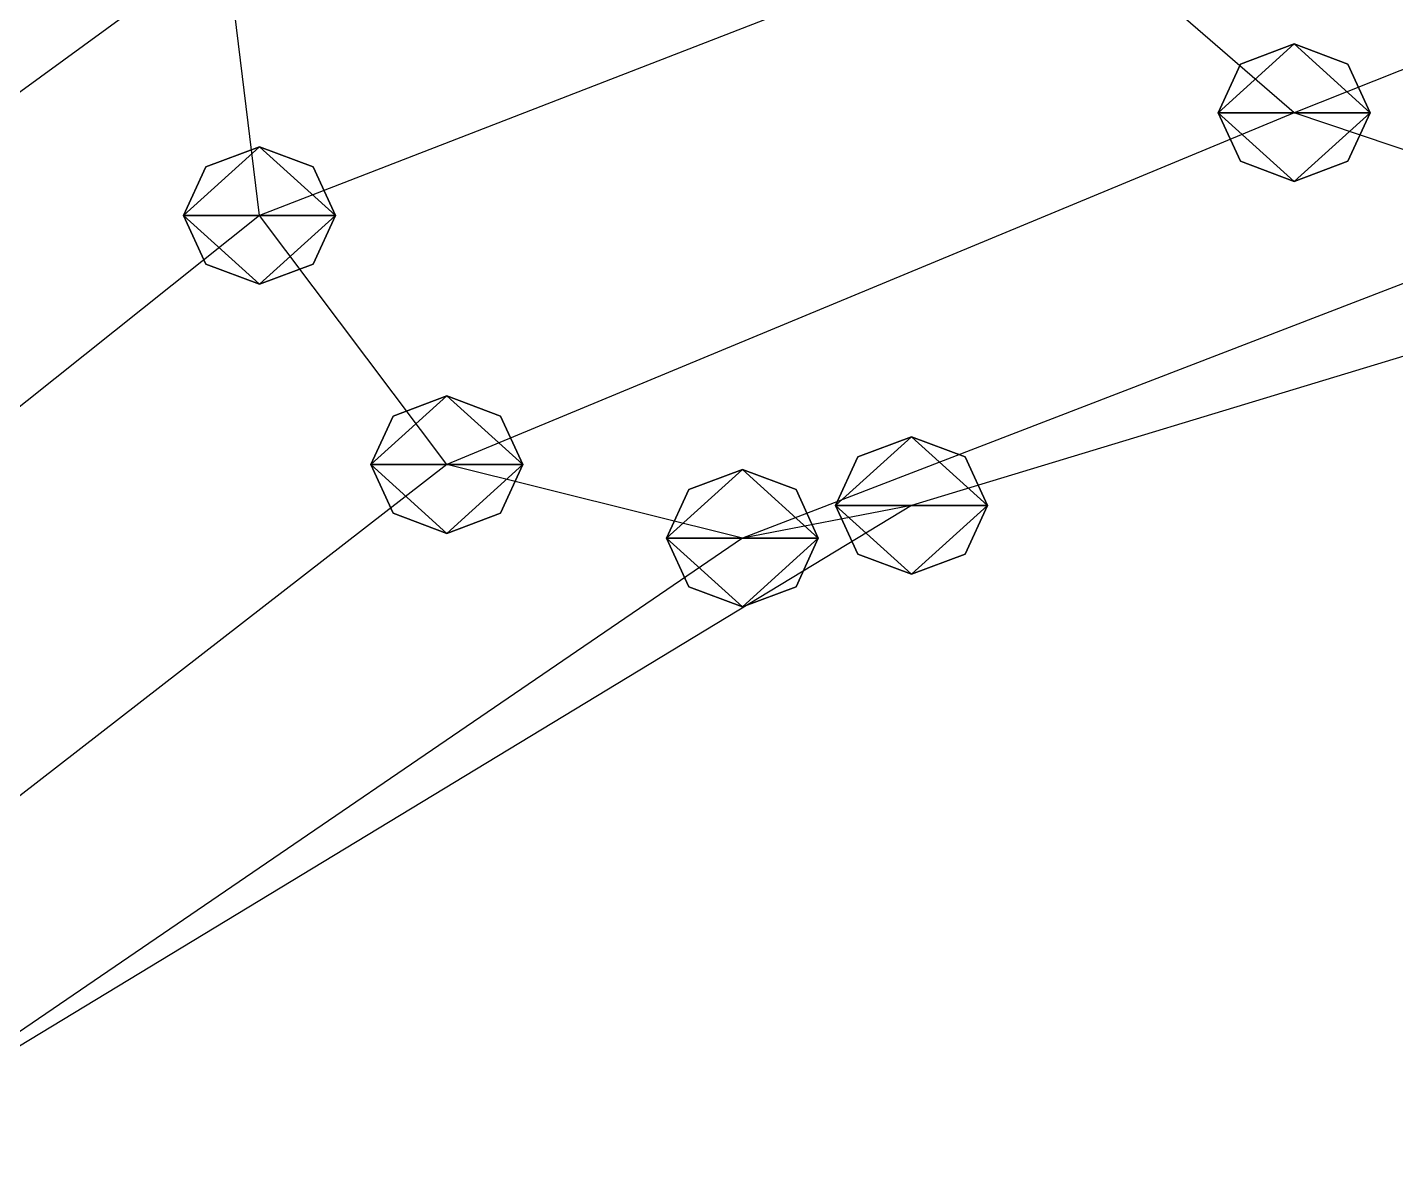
# Model space of a CAD drawing. Header units: metres. Extents: x -74 to 76, y -49 to 49.
# Drawn here: x -18.86 to -0.83, y -19.66 to -4.54 of the extents above; entities that cross this region are included whole.
import ezdxf

# ---------------------------------------------------------------- set-up
doc = ezdxf.new("R2010")
doc.units = ezdxf.units.M

msp = doc.modelspace()

# ---------------------------------------------------------------- linework, layer by layer
for p, q in [((8.947742, -1.2382927, -196.22572), (-2.1683998, -5.662258, -200.11736)), ((-5.3070526, -2.9477348, -197.80241), (-15.803612, -7.0167923, -204.0559)), ((-2.1683998, -5.662258, -200.11736), (-5.3070526, -2.9477348, -197.80241)), ((-16.246338, -3.4130707, -203.4925), (-26.844032, -11.130295, -209.82329)), ((-15.803612, -7.0167923, -204.0559), (-16.246338, -3.4130707, -203.4925)), ((-2.1683998, -4.7565227, -200.5412), (-2.8755064, -5.0218062, -200.41705)), ((-2.1683998, -4.7565227, -200.5412), (-2.8755064, -5.0218062, -200.41705)), ((-2.1683998, -4.7565227, -200.5412), (-2.8755064, -5.0218062, -200.41705)), ((-2.1683998, -4.7565227, -200.5412), (-2.8755064, -5.0218062, -200.41705)), ((-1.4612931, -5.0218062, -200.41705), (-2.1683998, -4.7565227, -200.5412)), ((-1.4612931, -5.0218062, -200.41705), (-2.1683998, -4.7565227, -200.5412)), ((-1.4612931, -5.0218062, -200.41705), (-2.1683998, -4.7565227, -200.5412)), ((-1.4612931, -5.0218062, -200.41705), (-2.1683998, -4.7565227, -200.5412)), ((-2.8755064, -5.0218062, -200.41705), (-3.1683998, -5.662258, -200.11736)), ((-2.8755064, -5.0218062, -200.41705), (-3.1683998, -5.662258, -200.11736)), ((-2.8755064, -5.0218062, -200.41705), (-3.1683998, -5.662258, -200.11736)), ((-2.8755064, -5.0218062, -200.41705), (-3.1683998, -5.662258, -200.11736)), ((-1.1683999, -5.662258, -200.11736), (-1.4612931, -5.0218062, -200.41705)), ((-1.1683999, -5.662258, -200.11736), (-1.4612931, -5.0218062, -200.41705)), ((-1.1683999, -5.662258, -200.11736), (-1.4612931, -5.0218062, -200.41705)), ((-1.1683999, -5.662258, -200.11736), (-1.4612931, -5.0218062, -200.41705)), ((-2.1683998, -5.662258, -200.11736), (-13.334621, -10.300316, -205.83632)), ((-3.1683998, -5.662258, -200.11736), (-2.8755066, -6.30271, -199.81766)), ((-3.1683998, -5.662258, -200.11736), (-2.8755066, -6.30271, -199.81766)), ((-3.1683998, -5.662258, -200.11736), (-2.8755066, -6.30271, -199.81766)), ((-3.1683998, -5.662258, -200.11736), (-2.8755066, -6.30271, -199.81766)), ((1.7007256, -6.9755325, -201.57623), (-2.1683998, -5.662258, -200.11736)), ((-1.4612931, -6.30271, -199.81766), (-1.1683999, -5.662258, -200.11736)), ((-1.4612931, -6.30271, -199.81766), (-1.1683999, -5.662258, -200.11736)), ((-1.4612931, -6.30271, -199.81766), (-1.1683999, -5.662258, -200.11736)), ((-1.4612931, -6.30271, -199.81766), (-1.1683999, -5.662258, -200.11736)), ((-15.803612, -6.111057, -204.47974), (-16.51072, -6.3763404, -204.35559)), ((-15.803612, -6.111057, -204.47974), (-16.51072, -6.3763404, -204.35559)), ((-15.803612, -6.111057, -204.47974), (-16.51072, -6.3763404, -204.35559)), ((-15.803612, -6.111057, -204.47974), (-16.51072, -6.3763404, -204.35559)), ((-15.096505, -6.3763404, -204.35559), (-15.803612, -6.111057, -204.47974)), ((-15.096505, -6.3763404, -204.35559), (-15.803612, -6.111057, -204.47974)), ((-15.096505, -6.3763404, -204.35559), (-15.803612, -6.111057, -204.47974)), ((-15.096505, -6.3763404, -204.35559), (-15.803612, -6.111057, -204.47974)), ((-2.8755066, -6.30271, -199.81766), (-2.1683998, -6.5679936, -199.69351)), ((-2.8755066, -6.30271, -199.81766), (-2.1683998, -6.5679936, -199.69351)), ((-2.8755066, -6.30271, -199.81766), (-2.1683998, -6.5679936, -199.69351)), ((-2.8755066, -6.30271, -199.81766), (-2.1683998, -6.5679936, -199.69351)), ((-2.1683998, -6.5679936, -199.69351), (-1.4612931, -6.30271, -199.81766)), ((-2.1683998, -6.5679936, -199.69351), (-1.4612931, -6.30271, -199.81766)), ((-2.1683998, -6.5679936, -199.69351), (-1.4612931, -6.30271, -199.81766)), ((-2.1683998, -6.5679936, -199.69351), (-1.4612931, -6.30271, -199.81766)), ((-16.51072, -6.3763404, -204.35559), (-16.803612, -7.0167923, -204.0559)), ((-16.51072, -6.3763404, -204.35559), (-16.803612, -7.0167923, -204.0559)), ((-16.51072, -6.3763404, -204.35559), (-16.803612, -7.0167923, -204.0559)), ((-16.51072, -6.3763404, -204.35559), (-16.803612, -7.0167923, -204.0559)), ((-14.803612, -7.0167923, -204.0559), (-15.096505, -6.3763404, -204.35559)), ((-14.803612, -7.0167923, -204.0559), (-15.096505, -6.3763404, -204.35559)), ((-14.803612, -7.0167923, -204.0559), (-15.096505, -6.3763404, -204.35559)), ((-14.803612, -7.0167923, -204.0559), (-15.096505, -6.3763404, -204.35559)), ((-15.803612, -7.0167923, -204.0559), (-26.12131, -15.24155, -210.89903)), ((-16.803612, -7.0167923, -204.0559), (-16.51072, -7.657244, -203.7562)), ((-16.803612, -7.0167923, -204.0559), (-16.51072, -7.657244, -203.7562)), ((-16.803612, -7.0167923, -204.0559), (-16.51072, -7.657244, -203.7562)), ((-16.803612, -7.0167923, -204.0559), (-16.51072, -7.657244, -203.7562)), ((-13.334621, -10.300316, -205.83632), (-15.803612, -7.0167923, -204.0559)), ((-15.096505, -7.657244, -203.7562), (-14.803612, -7.0167923, -204.0559)), ((-15.096505, -7.657244, -203.7562), (-14.803612, -7.0167923, -204.0559)), ((-15.096505, -7.657244, -203.7562), (-14.803612, -7.0167923, -204.0559)), ((-15.096505, -7.657244, -203.7562), (-14.803612, -7.0167923, -204.0559)), ((1.7007256, -6.9755325, -201.57623), (-9.43961, -11.270428, -207.75362)), ((-16.51072, -7.657244, -203.7562), (-15.803612, -7.922528, -203.63205)), ((-16.51072, -7.657244, -203.7562), (-15.803612, -7.922528, -203.63205)), ((-16.51072, -7.657244, -203.7562), (-15.803612, -7.922528, -203.63205)), ((-16.51072, -7.657244, -203.7562), (-15.803612, -7.922528, -203.63205)), ((-15.803612, -7.922528, -203.63205), (-15.096505, -7.657244, -203.7562)), ((-15.803612, -7.922528, -203.63205), (-15.096505, -7.657244, -203.7562)), ((-15.803612, -7.922528, -203.63205), (-15.096505, -7.657244, -203.7562)), ((-15.803612, -7.922528, -203.63205), (-15.096505, -7.657244, -203.7562)), ((3.4043922, -7.617592, -202.01167), (-7.2117844, -10.838261, -209.23897)), ((-13.334621, -9.394581, -206.26016), (-14.041728, -9.659864, -206.13602)), ((-13.334621, -9.394581, -206.26016), (-14.041728, -9.659864, -206.13602)), ((-13.334621, -9.394581, -206.26016), (-14.041728, -9.659864, -206.13602)), ((-13.334621, -9.394581, -206.26016), (-14.041728, -9.659864, -206.13602)), ((-12.627515, -9.659864, -206.13602), (-13.334621, -9.394581, -206.26016)), ((-12.627515, -9.659864, -206.13602), (-13.334621, -9.394581, -206.26016)), ((-12.627515, -9.659864, -206.13602), (-13.334621, -9.394581, -206.26016)), ((-12.627515, -9.659864, -206.13602), (-13.334621, -9.394581, -206.26016)), ((-14.041728, -9.659864, -206.13602), (-14.334621, -10.300316, -205.83632)), ((-14.041728, -9.659864, -206.13602), (-14.334621, -10.300316, -205.83632)), ((-14.041728, -9.659864, -206.13602), (-14.334621, -10.300316, -205.83632)), ((-14.041728, -9.659864, -206.13602), (-14.334621, -10.300316, -205.83632)), ((-12.334621, -10.300316, -205.83632), (-12.627515, -9.659864, -206.13602)), ((-12.334621, -10.300316, -205.83632), (-12.627515, -9.659864, -206.13602)), ((-12.334621, -10.300316, -205.83632), (-12.627515, -9.659864, -206.13602)), ((-12.334621, -10.300316, -205.83632), (-12.627515, -9.659864, -206.13602)), ((-7.2117844, -9.932526, -209.66281), (-7.918891, -10.197809, -209.53867)), ((-7.2117844, -9.932526, -209.66281), (-7.918891, -10.197809, -209.53867)), ((-7.2117844, -9.932526, -209.66281), (-7.918891, -10.197809, -209.53867)), ((-6.504678, -10.197809, -209.53867), (-7.2117844, -9.932526, -209.66281)), ((-6.504678, -10.197809, -209.53867), (-7.2117844, -9.932526, -209.66281)), ((-6.504678, -10.197809, -209.53867), (-7.2117844, -9.932526, -209.66281)), ((-7.918891, -10.197809, -209.53867), (-8.211784, -10.838261, -209.23897)), ((-7.918891, -10.197809, -209.53867), (-8.211784, -10.838261, -209.23897)), ((-7.918891, -10.197809, -209.53867), (-8.211784, -10.838261, -209.23897)), ((-6.2117844, -10.838261, -209.23897), (-6.504678, -10.197809, -209.53867)), ((-6.2117844, -10.838261, -209.23897), (-6.504678, -10.197809, -209.53867)), ((-6.2117844, -10.838261, -209.23897), (-6.504678, -10.197809, -209.53867)), ((-13.334621, -10.300316, -205.83632), (-24.364262, -18.856197, -212.24243)), ((-14.334621, -10.300316, -205.83632), (-14.041728, -10.940767, -205.53662)), ((-14.334621, -10.300316, -205.83632), (-14.041728, -10.940767, -205.53662)), ((-14.334621, -10.300316, -205.83632), (-14.041728, -10.940767, -205.53662)), ((-14.334621, -10.300316, -205.83632), (-14.041728, -10.940767, -205.53662)), ((-9.43961, -11.270428, -207.75362), (-13.334621, -10.300316, -205.83632)), ((-12.627515, -10.940767, -205.53662), (-12.334621, -10.300316, -205.83632)), ((-12.627515, -10.940767, -205.53662), (-12.334621, -10.300316, -205.83632)), ((-12.627515, -10.940767, -205.53662), (-12.334621, -10.300316, -205.83632)), ((-12.627515, -10.940767, -205.53662), (-12.334621, -10.300316, -205.83632)), ((-9.43961, -10.364693, -208.17746), (-10.146716, -10.629976, -208.05331)), ((-9.43961, -10.364693, -208.17746), (-10.146716, -10.629976, -208.05331)), ((-9.43961, -10.364693, -208.17746), (-10.146716, -10.629976, -208.05331)), ((-9.43961, -10.364693, -208.17746), (-10.146716, -10.629976, -208.05331)), ((-8.732503, -10.629976, -208.05331), (-9.43961, -10.364693, -208.17746)), ((-8.732503, -10.629976, -208.05331), (-9.43961, -10.364693, -208.17746)), ((-8.732503, -10.629976, -208.05331), (-9.43961, -10.364693, -208.17746)), ((-8.732503, -10.629976, -208.05331), (-9.43961, -10.364693, -208.17746)), ((-10.146716, -10.629976, -208.05331), (-10.43961, -11.270428, -207.75362)), ((-10.146716, -10.629976, -208.05331), (-10.43961, -11.270428, -207.75362)), ((-10.146716, -10.629976, -208.05331), (-10.43961, -11.270428, -207.75362)), ((-10.146716, -10.629976, -208.05331), (-10.43961, -11.270428, -207.75362)), ((-8.43961, -11.270428, -207.75362), (-8.732503, -10.629976, -208.05331)), ((-8.43961, -11.270428, -207.75362), (-8.732503, -10.629976, -208.05331)), ((-8.43961, -11.270428, -207.75362), (-8.732503, -10.629976, -208.05331)), ((-8.43961, -11.270428, -207.75362), (-8.732503, -10.629976, -208.05331)), ((-7.2117844, -10.838261, -209.23897), (-20.189331, -18.704195, -213.88322)), ((-14.041728, -10.940767, -205.53662), (-13.334621, -11.206052, -205.41248)), ((-14.041728, -10.940767, -205.53662), (-13.334621, -11.206052, -205.41248)), ((-14.041728, -10.940767, -205.53662), (-13.334621, -11.206052, -205.41248)), ((-14.041728, -10.940767, -205.53662), (-13.334621, -11.206052, -205.41248)), ((-13.334621, -11.206052, -205.41248), (-12.627515, -10.940767, -205.53662)), ((-13.334621, -11.206052, -205.41248), (-12.627515, -10.940767, -205.53662)), ((-13.334621, -11.206052, -205.41248), (-12.627515, -10.940767, -205.53662)), ((-13.334621, -11.206052, -205.41248), (-12.627515, -10.940767, -205.53662)), ((-7.2117844, -10.838261, -209.23897), (-9.43961, -11.270428, -207.75362)), ((-8.211784, -10.838261, -209.23897), (-7.918891, -11.478712, -208.93927)), ((-8.211784, -10.838261, -209.23897), (-7.918891, -11.478712, -208.93927)), ((-8.211784, -10.838261, -209.23897), (-7.918891, -11.478712, -208.93927)), ((-6.504678, -11.478712, -208.93927), (-6.2117844, -10.838261, -209.23897)), ((-6.504678, -11.478712, -208.93927), (-6.2117844, -10.838261, -209.23897)), ((-6.504678, -11.478712, -208.93927), (-6.2117844, -10.838261, -209.23897)), ((-9.43961, -11.270428, -207.75362), (-21.72307, -19.657135, -213.2589)), ((-10.43961, -11.270428, -207.75362), (-10.146716, -11.910879, -207.45392)), ((-10.43961, -11.270428, -207.75362), (-10.146716, -11.910879, -207.45392)), ((-10.43961, -11.270428, -207.75362), (-10.146716, -11.910879, -207.45392)), ((-10.43961, -11.270428, -207.75362), (-10.146716, -11.910879, -207.45392)), ((-8.732503, -11.910879, -207.45392), (-8.43961, -11.270428, -207.75362)), ((-8.732503, -11.910879, -207.45392), (-8.43961, -11.270428, -207.75362)), ((-8.732503, -11.910879, -207.45392), (-8.43961, -11.270428, -207.75362)), ((-8.732503, -11.910879, -207.45392), (-8.43961, -11.270428, -207.75362)), ((-7.918891, -11.478712, -208.93927), (-7.2117844, -11.743997, -208.81512)), ((-7.918891, -11.478712, -208.93927), (-7.2117844, -11.743997, -208.81512)), ((-7.918891, -11.478712, -208.93927), (-7.2117844, -11.743997, -208.81512)), ((-7.2117844, -11.743997, -208.81512), (-6.504678, -11.478712, -208.93927)), ((-7.2117844, -11.743997, -208.81512), (-6.504678, -11.478712, -208.93927)), ((-7.2117844, -11.743997, -208.81512), (-6.504678, -11.478712, -208.93927)), ((-10.146716, -11.910879, -207.45392), (-9.43961, -12.176164, -207.32977)), ((-10.146716, -11.910879, -207.45392), (-9.43961, -12.176164, -207.32977)), ((-10.146716, -11.910879, -207.45392), (-9.43961, -12.176164, -207.32977)), ((-10.146716, -11.910879, -207.45392), (-9.43961, -12.176164, -207.32977)), ((-9.43961, -12.176164, -207.32977), (-8.732503, -11.910879, -207.45392)), ((-9.43961, -12.176164, -207.32977), (-8.732503, -11.910879, -207.45392)), ((-9.43961, -12.176164, -207.32977), (-8.732503, -11.910879, -207.45392)), ((-9.43961, -12.176164, -207.32977), (-8.732503, -11.910879, -207.45392))]:
    msp.add_line(p, q)
for points in [[(-3.1683998, -5.662258, -200.11736), (-2.8755064, -5.0218062, -200.41705), (-2.1683998, -4.7565227, -200.5412), (-2.1683, -4.7564225, -200.54109)], [(-3.1683998, -5.662258, -200.11736), (-2.8755064, -5.0218062, -200.41705), (-2.1683998, -4.7565227, -200.5412), (-2.1683, -4.7564225, -200.54109)], [(-3.1683998, -5.662258, -200.11736), (-2.8755064, -5.0218062, -200.41705), (-2.1683998, -4.7565227, -200.5412), (-2.1683, -4.7564225, -200.54109)], [(-3.1683998, -5.662258, -200.11736), (-2.8755064, -5.0218062, -200.41705), (-2.1683998, -4.7565227, -200.5412), (-2.1683, -4.7564225, -200.54109)], [(-3.1683998, -5.662258, -200.11736), (-2.1683998, -4.7565227, -200.5412), (-1.1683999, -5.662258, -200.11736), (-1.1682999, -5.662158, -200.11725)], [(-3.1683998, -5.662258, -200.11736), (-2.1683998, -4.7565227, -200.5412), (-1.1683999, -5.662258, -200.11736), (-1.1682999, -5.662158, -200.11725)], [(-3.1683998, -5.662258, -200.11736), (-2.1683998, -4.7565227, -200.5412), (-1.1683999, -5.662258, -200.11736), (-1.1682999, -5.662158, -200.11725)], [(-3.1683998, -5.662258, -200.11736), (-2.1683998, -4.7565227, -200.5412), (-1.1683999, -5.662258, -200.11736), (-1.1682999, -5.662158, -200.11725)], [(-2.1683998, -4.7565227, -200.5412), (-1.4612931, -5.0218062, -200.41705), (-1.1683999, -5.662258, -200.11736), (-1.1682999, -5.662158, -200.11725)], [(-2.1683998, -4.7565227, -200.5412), (-1.4612931, -5.0218062, -200.41705), (-1.1683999, -5.662258, -200.11736), (-1.1682999, -5.662158, -200.11725)], [(-2.1683998, -4.7565227, -200.5412), (-1.4612931, -5.0218062, -200.41705), (-1.1683999, -5.662258, -200.11736), (-1.1682999, -5.662158, -200.11725)], [(-2.1683998, -4.7565227, -200.5412), (-1.4612931, -5.0218062, -200.41705), (-1.1683999, -5.662258, -200.11736), (-1.1682999, -5.662158, -200.11725)], [(-2.1683998, -6.5679936, -199.69351), (-2.8755066, -6.30271, -199.81766), (-3.1683998, -5.662258, -200.11736), (-3.1683, -5.662158, -200.11725)], [(-1.1683999, -5.662258, -200.11736), (-2.1683998, -6.5679936, -199.69351), (-3.1683998, -5.662258, -200.11736), (-3.1683, -5.662158, -200.11725)], [(-2.1683998, -6.5679936, -199.69351), (-2.8755066, -6.30271, -199.81766), (-3.1683998, -5.662258, -200.11736), (-3.1683, -5.662158, -200.11725)], [(-1.1683999, -5.662258, -200.11736), (-2.1683998, -6.5679936, -199.69351), (-3.1683998, -5.662258, -200.11736), (-3.1683, -5.662158, -200.11725)], [(-2.1683998, -6.5679936, -199.69351), (-2.8755066, -6.30271, -199.81766), (-3.1683998, -5.662258, -200.11736), (-3.1683, -5.662158, -200.11725)], [(-1.1683999, -5.662258, -200.11736), (-2.1683998, -6.5679936, -199.69351), (-3.1683998, -5.662258, -200.11736), (-3.1683, -5.662158, -200.11725)], [(-2.1683998, -6.5679936, -199.69351), (-2.8755066, -6.30271, -199.81766), (-3.1683998, -5.662258, -200.11736), (-3.1683, -5.662158, -200.11725)], [(-1.1683999, -5.662258, -200.11736), (-2.1683998, -6.5679936, -199.69351), (-3.1683998, -5.662258, -200.11736), (-3.1683, -5.662158, -200.11725)], [(-1.1683999, -5.662258, -200.11736), (-1.4612931, -6.30271, -199.81766), (-2.1683998, -6.5679936, -199.69351), (-2.1683, -6.5678935, -199.6934)], [(-1.1683999, -5.662258, -200.11736), (-1.4612931, -6.30271, -199.81766), (-2.1683998, -6.5679936, -199.69351), (-2.1683, -6.5678935, -199.6934)], [(-1.1683999, -5.662258, -200.11736), (-1.4612931, -6.30271, -199.81766), (-2.1683998, -6.5679936, -199.69351), (-2.1683, -6.5678935, -199.6934)], [(-1.1683999, -5.662258, -200.11736), (-1.4612931, -6.30271, -199.81766), (-2.1683998, -6.5679936, -199.69351), (-2.1683, -6.5678935, -199.6934)], [(-16.803612, -7.0167923, -204.0559), (-16.51072, -6.3763404, -204.35559), (-15.803612, -6.111057, -204.47974), (-15.803512, -6.1109567, -204.47963)], [(-16.803612, -7.0167923, -204.0559), (-16.51072, -6.3763404, -204.35559), (-15.803612, -6.111057, -204.47974), (-15.803512, -6.1109567, -204.47963)], [(-16.803612, -7.0167923, -204.0559), (-16.51072, -6.3763404, -204.35559), (-15.803612, -6.111057, -204.47974), (-15.803512, -6.1109567, -204.47963)], [(-16.803612, -7.0167923, -204.0559), (-16.51072, -6.3763404, -204.35559), (-15.803612, -6.111057, -204.47974), (-15.803512, -6.1109567, -204.47963)], [(-16.803612, -7.0167923, -204.0559), (-15.803612, -6.111057, -204.47974), (-14.803612, -7.0167923, -204.0559), (-14.803512, -7.016692, -204.05579)], [(-16.803612, -7.0167923, -204.0559), (-15.803612, -6.111057, -204.47974), (-14.803612, -7.0167923, -204.0559), (-14.803512, -7.016692, -204.05579)], [(-16.803612, -7.0167923, -204.0559), (-15.803612, -6.111057, -204.47974), (-14.803612, -7.0167923, -204.0559), (-14.803512, -7.016692, -204.05579)], [(-16.803612, -7.0167923, -204.0559), (-15.803612, -6.111057, -204.47974), (-14.803612, -7.0167923, -204.0559), (-14.803512, -7.016692, -204.05579)], [(-15.803612, -6.111057, -204.47974), (-15.096505, -6.3763404, -204.35559), (-14.803612, -7.0167923, -204.0559), (-14.803512, -7.016692, -204.05579)], [(-15.803612, -6.111057, -204.47974), (-15.096505, -6.3763404, -204.35559), (-14.803612, -7.0167923, -204.0559), (-14.803512, -7.016692, -204.05579)], [(-15.803612, -6.111057, -204.47974), (-15.096505, -6.3763404, -204.35559), (-14.803612, -7.0167923, -204.0559), (-14.803512, -7.016692, -204.05579)], [(-15.803612, -6.111057, -204.47974), (-15.096505, -6.3763404, -204.35559), (-14.803612, -7.0167923, -204.0559), (-14.803512, -7.016692, -204.05579)], [(-15.803612, -7.922528, -203.63205), (-16.51072, -7.657244, -203.7562), (-16.803612, -7.0167923, -204.0559), (-16.803513, -7.016692, -204.05579)], [(-14.803612, -7.0167923, -204.0559), (-15.803612, -7.922528, -203.63205), (-16.803612, -7.0167923, -204.0559), (-16.803513, -7.016692, -204.05579)], [(-15.803612, -7.922528, -203.63205), (-16.51072, -7.657244, -203.7562), (-16.803612, -7.0167923, -204.0559), (-16.803513, -7.016692, -204.05579)], [(-14.803612, -7.0167923, -204.0559), (-15.803612, -7.922528, -203.63205), (-16.803612, -7.0167923, -204.0559), (-16.803513, -7.016692, -204.05579)], [(-15.803612, -7.922528, -203.63205), (-16.51072, -7.657244, -203.7562), (-16.803612, -7.0167923, -204.0559), (-16.803513, -7.016692, -204.05579)], [(-14.803612, -7.0167923, -204.0559), (-15.803612, -7.922528, -203.63205), (-16.803612, -7.0167923, -204.0559), (-16.803513, -7.016692, -204.05579)], [(-15.803612, -7.922528, -203.63205), (-16.51072, -7.657244, -203.7562), (-16.803612, -7.0167923, -204.0559), (-16.803513, -7.016692, -204.05579)], [(-14.803612, -7.0167923, -204.0559), (-15.803612, -7.922528, -203.63205), (-16.803612, -7.0167923, -204.0559), (-16.803513, -7.016692, -204.05579)], [(-14.803612, -7.0167923, -204.0559), (-15.096505, -7.657244, -203.7562), (-15.803612, -7.922528, -203.63205), (-15.803512, -7.9224277, -203.63194)], [(-14.803612, -7.0167923, -204.0559), (-15.096505, -7.657244, -203.7562), (-15.803612, -7.922528, -203.63205), (-15.803512, -7.9224277, -203.63194)], [(-14.803612, -7.0167923, -204.0559), (-15.096505, -7.657244, -203.7562), (-15.803612, -7.922528, -203.63205), (-15.803512, -7.9224277, -203.63194)], [(-14.803612, -7.0167923, -204.0559), (-15.096505, -7.657244, -203.7562), (-15.803612, -7.922528, -203.63205), (-15.803512, -7.9224277, -203.63194)], [(-14.334621, -10.300316, -205.83632), (-14.041728, -9.659864, -206.13602), (-13.334621, -9.394581, -206.26016), (-13.334521, -9.394481, -206.26006)], [(-14.334621, -10.300316, -205.83632), (-14.041728, -9.659864, -206.13602), (-13.334621, -9.394581, -206.26016), (-13.334521, -9.394481, -206.26006)], [(-14.334621, -10.300316, -205.83632), (-14.041728, -9.659864, -206.13602), (-13.334621, -9.394581, -206.26016), (-13.334521, -9.394481, -206.26006)], [(-14.334621, -10.300316, -205.83632), (-14.041728, -9.659864, -206.13602), (-13.334621, -9.394581, -206.26016), (-13.334521, -9.394481, -206.26006)], [(-14.334621, -10.300316, -205.83632), (-13.334621, -9.394581, -206.26016), (-12.334621, -10.300316, -205.83632), (-12.334521, -10.300216, -205.83621)], [(-14.334621, -10.300316, -205.83632), (-13.334621, -9.394581, -206.26016), (-12.334621, -10.300316, -205.83632), (-12.334521, -10.300216, -205.83621)], [(-14.334621, -10.300316, -205.83632), (-13.334621, -9.394581, -206.26016), (-12.334621, -10.300316, -205.83632), (-12.334521, -10.300216, -205.83621)], [(-14.334621, -10.300316, -205.83632), (-13.334621, -9.394581, -206.26016), (-12.334621, -10.300316, -205.83632), (-12.334521, -10.300216, -205.83621)], [(-13.334621, -9.394581, -206.26016), (-12.627515, -9.659864, -206.13602), (-12.334621, -10.300316, -205.83632), (-12.334521, -10.300216, -205.83621)], [(-13.334621, -9.394581, -206.26016), (-12.627515, -9.659864, -206.13602), (-12.334621, -10.300316, -205.83632), (-12.334521, -10.300216, -205.83621)], [(-13.334621, -9.394581, -206.26016), (-12.627515, -9.659864, -206.13602), (-12.334621, -10.300316, -205.83632), (-12.334521, -10.300216, -205.83621)], [(-13.334621, -9.394581, -206.26016), (-12.627515, -9.659864, -206.13602), (-12.334621, -10.300316, -205.83632), (-12.334521, -10.300216, -205.83621)], [(-8.211784, -10.838261, -209.23897), (-7.918891, -10.197809, -209.53867), (-7.2117844, -9.932526, -209.66281), (-7.211684, -9.9324255, -209.6627)], [(-8.211784, -10.838261, -209.23897), (-7.918891, -10.197809, -209.53867), (-7.2117844, -9.932526, -209.66281), (-7.211684, -9.9324255, -209.6627)], [(-8.211784, -10.838261, -209.23897), (-7.918891, -10.197809, -209.53867), (-7.2117844, -9.932526, -209.66281), (-7.211684, -9.9324255, -209.6627)], [(-8.211784, -10.838261, -209.23897), (-7.2117844, -9.932526, -209.66281), (-6.2117844, -10.838261, -209.23897), (-6.211684, -10.8381605, -209.23886)], [(-8.211784, -10.838261, -209.23897), (-7.2117844, -9.932526, -209.66281), (-6.2117844, -10.838261, -209.23897), (-6.211684, -10.8381605, -209.23886)], [(-8.211784, -10.838261, -209.23897), (-7.2117844, -9.932526, -209.66281), (-6.2117844, -10.838261, -209.23897), (-6.211684, -10.8381605, -209.23886)], [(-7.2117844, -9.932526, -209.66281), (-6.504678, -10.197809, -209.53867), (-6.2117844, -10.838261, -209.23897), (-6.211684, -10.8381605, -209.23886)], [(-7.2117844, -9.932526, -209.66281), (-6.504678, -10.197809, -209.53867), (-6.2117844, -10.838261, -209.23897), (-6.211684, -10.8381605, -209.23886)], [(-7.2117844, -9.932526, -209.66281), (-6.504678, -10.197809, -209.53867), (-6.2117844, -10.838261, -209.23897), (-6.211684, -10.8381605, -209.23886)], [(-13.334621, -11.206052, -205.41248), (-14.041728, -10.940767, -205.53662), (-14.334621, -10.300316, -205.83632), (-14.334521, -10.300216, -205.83621)], [(-12.334621, -10.300316, -205.83632), (-13.334621, -11.206052, -205.41248), (-14.334621, -10.300316, -205.83632), (-14.334521, -10.300216, -205.83621)], [(-13.334621, -11.206052, -205.41248), (-14.041728, -10.940767, -205.53662), (-14.334621, -10.300316, -205.83632), (-14.334521, -10.300216, -205.83621)], [(-12.334621, -10.300316, -205.83632), (-13.334621, -11.206052, -205.41248), (-14.334621, -10.300316, -205.83632), (-14.334521, -10.300216, -205.83621)], [(-13.334621, -11.206052, -205.41248), (-14.041728, -10.940767, -205.53662), (-14.334621, -10.300316, -205.83632), (-14.334521, -10.300216, -205.83621)], [(-12.334621, -10.300316, -205.83632), (-13.334621, -11.206052, -205.41248), (-14.334621, -10.300316, -205.83632), (-14.334521, -10.300216, -205.83621)], [(-13.334621, -11.206052, -205.41248), (-14.041728, -10.940767, -205.53662), (-14.334621, -10.300316, -205.83632), (-14.334521, -10.300216, -205.83621)], [(-12.334621, -10.300316, -205.83632), (-13.334621, -11.206052, -205.41248), (-14.334621, -10.300316, -205.83632), (-14.334521, -10.300216, -205.83621)], [(-12.334621, -10.300316, -205.83632), (-12.627515, -10.940767, -205.53662), (-13.334621, -11.206052, -205.41248), (-13.334521, -11.205952, -205.41237)], [(-12.334621, -10.300316, -205.83632), (-12.627515, -10.940767, -205.53662), (-13.334621, -11.206052, -205.41248), (-13.334521, -11.205952, -205.41237)], [(-12.334621, -10.300316, -205.83632), (-12.627515, -10.940767, -205.53662), (-13.334621, -11.206052, -205.41248), (-13.334521, -11.205952, -205.41237)], [(-12.334621, -10.300316, -205.83632), (-12.627515, -10.940767, -205.53662), (-13.334621, -11.206052, -205.41248), (-13.334521, -11.205952, -205.41237)], [(-10.43961, -11.270428, -207.75362), (-10.146716, -10.629976, -208.05331), (-9.43961, -10.364693, -208.17746), (-9.439509, -10.364593, -208.17735)], [(-10.43961, -11.270428, -207.75362), (-10.146716, -10.629976, -208.05331), (-9.43961, -10.364693, -208.17746), (-9.439509, -10.364593, -208.17735)], [(-10.43961, -11.270428, -207.75362), (-10.146716, -10.629976, -208.05331), (-9.43961, -10.364693, -208.17746), (-9.439509, -10.364593, -208.17735)], [(-10.43961, -11.270428, -207.75362), (-10.146716, -10.629976, -208.05331), (-9.43961, -10.364693, -208.17746), (-9.439509, -10.364593, -208.17735)], [(-10.43961, -11.270428, -207.75362), (-9.43961, -10.364693, -208.17746), (-8.43961, -11.270428, -207.75362), (-8.439509, -11.270328, -207.75351)], [(-10.43961, -11.270428, -207.75362), (-9.43961, -10.364693, -208.17746), (-8.43961, -11.270428, -207.75362), (-8.439509, -11.270328, -207.75351)], [(-10.43961, -11.270428, -207.75362), (-9.43961, -10.364693, -208.17746), (-8.43961, -11.270428, -207.75362), (-8.439509, -11.270328, -207.75351)], [(-10.43961, -11.270428, -207.75362), (-9.43961, -10.364693, -208.17746), (-8.43961, -11.270428, -207.75362), (-8.439509, -11.270328, -207.75351)], [(-9.43961, -10.364693, -208.17746), (-8.732503, -10.629976, -208.05331), (-8.43961, -11.270428, -207.75362), (-8.439509, -11.270328, -207.75351)], [(-9.43961, -10.364693, -208.17746), (-8.732503, -10.629976, -208.05331), (-8.43961, -11.270428, -207.75362), (-8.439509, -11.270328, -207.75351)], [(-9.43961, -10.364693, -208.17746), (-8.732503, -10.629976, -208.05331), (-8.43961, -11.270428, -207.75362), (-8.439509, -11.270328, -207.75351)], [(-9.43961, -10.364693, -208.17746), (-8.732503, -10.629976, -208.05331), (-8.43961, -11.270428, -207.75362), (-8.439509, -11.270328, -207.75351)], [(-7.2117844, -11.743997, -208.81512), (-7.918891, -11.478712, -208.93927), (-8.211784, -10.838261, -209.23897), (-8.211684, -10.8381605, -209.23886)], [(-6.2117844, -10.838261, -209.23897), (-7.2117844, -11.743997, -208.81512), (-8.211784, -10.838261, -209.23897), (-8.211684, -10.8381605, -209.23886)], [(-7.2117844, -11.743997, -208.81512), (-7.918891, -11.478712, -208.93927), (-8.211784, -10.838261, -209.23897), (-8.211684, -10.8381605, -209.23886)], [(-6.2117844, -10.838261, -209.23897), (-7.2117844, -11.743997, -208.81512), (-8.211784, -10.838261, -209.23897), (-8.211684, -10.8381605, -209.23886)], [(-7.2117844, -11.743997, -208.81512), (-7.918891, -11.478712, -208.93927), (-8.211784, -10.838261, -209.23897), (-8.211684, -10.8381605, -209.23886)], [(-6.2117844, -10.838261, -209.23897), (-7.2117844, -11.743997, -208.81512), (-8.211784, -10.838261, -209.23897), (-8.211684, -10.8381605, -209.23886)], [(-6.2117844, -10.838261, -209.23897), (-6.504678, -11.478712, -208.93927), (-7.2117844, -11.743997, -208.81512), (-7.211684, -11.7438965, -208.81502)], [(-6.2117844, -10.838261, -209.23897), (-6.504678, -11.478712, -208.93927), (-7.2117844, -11.743997, -208.81512), (-7.211684, -11.7438965, -208.81502)], [(-6.2117844, -10.838261, -209.23897), (-6.504678, -11.478712, -208.93927), (-7.2117844, -11.743997, -208.81512), (-7.211684, -11.7438965, -208.81502)], [(-9.43961, -12.176164, -207.32977), (-10.146716, -11.910879, -207.45392), (-10.43961, -11.270428, -207.75362), (-10.439509, -11.270328, -207.75351)], [(-8.43961, -11.270428, -207.75362), (-9.43961, -12.176164, -207.32977), (-10.43961, -11.270428, -207.75362), (-10.439509, -11.270328, -207.75351)], [(-9.43961, -12.176164, -207.32977), (-10.146716, -11.910879, -207.45392), (-10.43961, -11.270428, -207.75362), (-10.439509, -11.270328, -207.75351)], [(-8.43961, -11.270428, -207.75362), (-9.43961, -12.176164, -207.32977), (-10.43961, -11.270428, -207.75362), (-10.439509, -11.270328, -207.75351)], [(-9.43961, -12.176164, -207.32977), (-10.146716, -11.910879, -207.45392), (-10.43961, -11.270428, -207.75362), (-10.439509, -11.270328, -207.75351)], [(-8.43961, -11.270428, -207.75362), (-9.43961, -12.176164, -207.32977), (-10.43961, -11.270428, -207.75362), (-10.439509, -11.270328, -207.75351)], [(-9.43961, -12.176164, -207.32977), (-10.146716, -11.910879, -207.45392), (-10.43961, -11.270428, -207.75362), (-10.439509, -11.270328, -207.75351)], [(-8.43961, -11.270428, -207.75362), (-9.43961, -12.176164, -207.32977), (-10.43961, -11.270428, -207.75362), (-10.439509, -11.270328, -207.75351)], [(-8.43961, -11.270428, -207.75362), (-8.732503, -11.910879, -207.45392), (-9.43961, -12.176164, -207.32977), (-9.439509, -12.176064, -207.32967)], [(-8.43961, -11.270428, -207.75362), (-8.732503, -11.910879, -207.45392), (-9.43961, -12.176164, -207.32977), (-9.439509, -12.176064, -207.32967)], [(-8.43961, -11.270428, -207.75362), (-8.732503, -11.910879, -207.45392), (-9.43961, -12.176164, -207.32977), (-9.439509, -12.176064, -207.32967)], [(-8.43961, -11.270428, -207.75362), (-8.732503, -11.910879, -207.45392), (-9.43961, -12.176164, -207.32977), (-9.439509, -12.176064, -207.32967)]]:
    msp.add_3dface(points)

doc.saveas('drawing.dxf')
